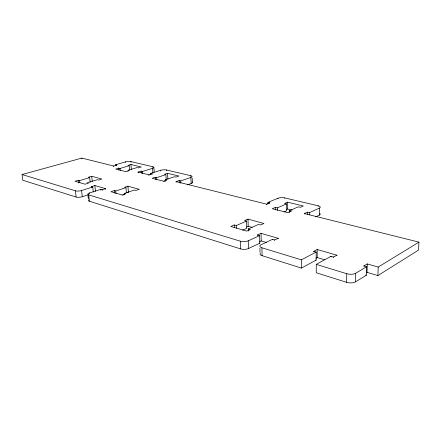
<?xml version="1.0" encoding="UTF-8"?>
<svg xmlns="http://www.w3.org/2000/svg" width="441" height="441" viewBox="0 0 441 441"><rect width="100%" height="100%" fill="white"/><g stroke="black" fill="none" stroke-linecap="round" stroke-linejoin="round"><path stroke-width="0.66" d="M309.45 214.905L309.45 212.672L319.361 208.113A5.044 1.654 0.3 0 0 318.154 205.804L284.682 197.899A4.812 1.538 -0.8 0 0 277.957 198.241L267.908 202.425L267.941 204.133M313.772 251.833L313.777 251.326L317.211 249.523L336.896 255.185L336.891 255.697M260.488 253.09A5.694 2.238 -0.7 0 0 262.097 255.681L301.412 268.073L316.158 260.102L316.191 252.026L313.777 251.326M336.896 255.185L333.49 257.064L330.976 256.331L316.263 264.385L316.23 272.742L346.593 282.317A6.417 2.679 2.8 0 0 355.512 281.876L366.399 275.195L366.653 266.711L363.941 265.923L363.924 266.452M315.899 258.228L317.178 257.538L317.211 249.523M318.154 206.239L318.154 205.804M315.657 216.878L319.323 215.147L319.361 208.113M330.971 256.844L330.976 256.331M333.484 257.577L333.49 257.064M346.593 282.317L346.758 273.701L316.263 264.385M355.512 281.876L355.722 273.26L366.653 266.711M367.039 272.351L367.287 263.927L378.202 267.07L418.95 242.12L418.509 250.119L377.904 275.581L367.039 272.351L366.212 272.858M377.904 275.581L378.202 267.07M363.941 265.923L367.287 263.927M278.199 238.779L278.194 238.3L274.71 239.959L272.521 239.325L261.116 244.733A5.716 2.188 -0.8 0 0 261.915 247.787L301.379 259.843L316.191 252.026M88.873 199.867A4.487 1.373 -5.8 0 0 89.369 201.228L240.648 248.917A5.524 2.128 -1.5 0 0 248.481 248.526L259.832 243.178L259.65 235.577L257.544 234.965L257.555 235.439M259.479 241.729L261.215 240.918L266.48 242.478M105.658 189.426L105.581 188.643L102.13 189.746L100.774 189.354L89.567 192.921A4.504 1.34 -5.7 0 0 88.691 194.883L240.384 241.21A5.546 2.078 -1.6 0 0 248.25 240.819L259.65 235.577M257.544 234.965L261.039 233.366L278.194 238.3M304.34 214.001L304.34 213.554L307.377 212.16L309.45 212.672M248.322 230.996L248.261 228.967L258.542 224.414L260.57 224.976L263.927 223.482L247.996 219.116L244.628 220.555L246.585 221.101L246.806 228.339L242.583 230.202M289.219 212.127L289.208 210.842L298.32 206.807L300.327 207.298L303.303 205.969L287.543 202.176L284.544 203.461L286.485 203.929L286.556 210.815L284.125 211.884M246.536 227.043L248.211 226.305L252.18 227.429M286.418 209.541L287.609 209.017L292.196 210.159M248.261 228.967L250.295 229.552L246.8 231.106L230.825 226.476L234.325 224.971L236.288 225.533L246.585 221.101M289.208 210.842L291.22 211.349L288.127 212.722L272.284 208.714L275.393 207.38L277.339 207.871L286.485 203.929M176.168 182.365L176.119 181.593L266.722 204.177L269.793 202.888L269.804 203.318M187.425 184.84L191.185 183.528A4.212 1.246 -3.3 0 0 192.072 182.1M176.119 181.593L179.217 180.54L180.705 180.909L190.837 177.458A4.228 1.213 -3.3 0 0 190.848 175.739L166.461 169.978A4.085 1.136 -3.9 0 0 160.722 170.276L150.624 173.489L150.712 174.597M126.782 192.921L128.447 192.37L127.907 186.174L124.56 187.26L125.966 187.651L126.402 192.629M122.703 195.148L124.605 194.514M163.854 181.405L165.689 180.793M124.39 194.69L124.274 193.417L134.499 190.016L135.944 190.418L139.295 189.299L127.907 186.174M165.358 181.141L165.265 179.79L174.498 176.72L175.948 177.073L178.98 176.064L167.508 173.302L164.482 174.289L165.893 174.63L166.257 179.928M124.274 193.417L125.713 193.831L122.245 194.988L110.912 191.697L114.368 190.578L115.763 190.975L125.966 187.651M165.265 179.79L166.715 180.154L163.589 181.196L152.139 178.296L155.26 177.282L156.671 177.635L165.893 174.63M116.771 165.827L116.705 165.121L113.657 166.02L81.844 158.087L22.05 174.531L22.838 180.259L76.117 197.055A4.404 1.312 -6.1 0 0 82.269 196.741L88.564 194.724M138.138 172.839L138.077 172.106L148.92 174.812L152.002 173.826L152.057 174.57M22.05 174.531L75.417 190.826A4.416 1.279 -6 0 0 81.591 190.512L92.759 187.023L93.277 192.028M138.077 172.106L141.153 171.152L142.487 171.477L152.569 168.33A4.013 1.091 -4.1 0 0 152.867 166.77L130.927 161.588A3.892 1.02 -4.6 0 0 125.481 161.869L115.47 164.813L115.536 165.518M91.524 187.408L91.441 186.637L94.881 185.567L105.581 188.643M89.666 177.585L88.415 177.238L91.711 176.251L101.888 179.04L98.575 180.055L97.285 179.696L87.191 182.783L88.47 183.153L85.052 184.2L74.953 181.268L78.355 180.248L79.601 180.606L89.666 177.585L90.151 182.183M129.202 165.717L127.934 165.408L130.938 164.504L141.241 166.985L138.231 167.905L136.925 167.591L127.758 170.391L129.059 170.717L125.961 171.67L115.696 169.068L118.789 168.142L120.057 168.462L129.202 165.717L129.582 170.127M115.47 164.813L116.705 165.121M150.624 173.489L152.002 173.826M267.908 202.425L269.793 202.888M304.34 213.554L418.95 242.12M91.441 186.637L92.759 187.023M317.178 257.538L324.422 259.694M259.435 243.063L259.832 243.178M315.706 259.964L316.158 260.102M365.727 274.991L366.399 275.195M75.417 190.826L76.117 197.055M78.355 180.248L78.652 182.899M81.591 190.512L82.269 196.741M79.601 180.606L79.821 182.596M81.844 158.087L81.916 158.766M89.567 192.921L89.65 193.709M88.691 194.883L89.369 201.228M88.002 195.55L88.338 198.709M91.711 176.251L92.257 181.477M94.881 185.567L95.471 191.311M102.13 189.746L102.207 190.529M100.774 189.354L100.851 190.137M114.368 190.578L114.605 193.086M113.657 166.02L113.723 166.726M115.763 190.975L116 193.494M118.789 168.142L118.965 170.05M120.057 168.462L120.228 170.369M125.481 161.869L125.542 162.564M130.927 161.588L130.988 162.282M130.938 164.504L131.363 169.526M142.487 171.477L142.663 173.677M141.153 171.152L141.296 172.977M148.92 174.812L148.975 175.557M153.892 167.486L154.207 171.808M152.867 166.77L152.922 167.486M152.569 168.33L152.922 173.026M156.671 177.635L156.82 179.641M155.26 177.282L155.408 179.283M160.722 170.276L160.772 171.003M167.508 173.302L167.905 179.228M166.461 169.978L166.511 170.711M179.217 180.54L179.355 182.844M180.705 180.909L180.849 183.219M192.166 178.048L192.419 182.58M190.848 175.739L190.887 176.494M190.837 177.458L191.185 183.528M236.288 225.533L236.382 228.201M234.325 224.971L234.425 227.633M240.384 241.21L240.648 248.917M247.996 219.116L248.211 226.305M248.25 240.819L248.481 248.526M259.92 248.311L260.014 252.235M261.915 247.787L262.097 255.681M261.039 233.366L261.215 240.918M266.722 204.177L266.728 204.607M272.521 239.325L272.532 239.805M275.393 207.38L275.432 209.91M274.71 239.959L274.715 240.444M277.957 198.241L277.962 198.659M277.339 207.871L277.378 210.401M284.682 197.899L284.688 198.318M287.543 202.176L287.609 209.017M301.379 259.843L301.412 268.073M307.377 212.16L307.377 214.392M319.89 213.549A5.027 1.698 0.4 0 1 319.323 215.147M355.722 273.26A6.444 2.624 2.6 0 1 346.758 273.701"/></g></svg>
